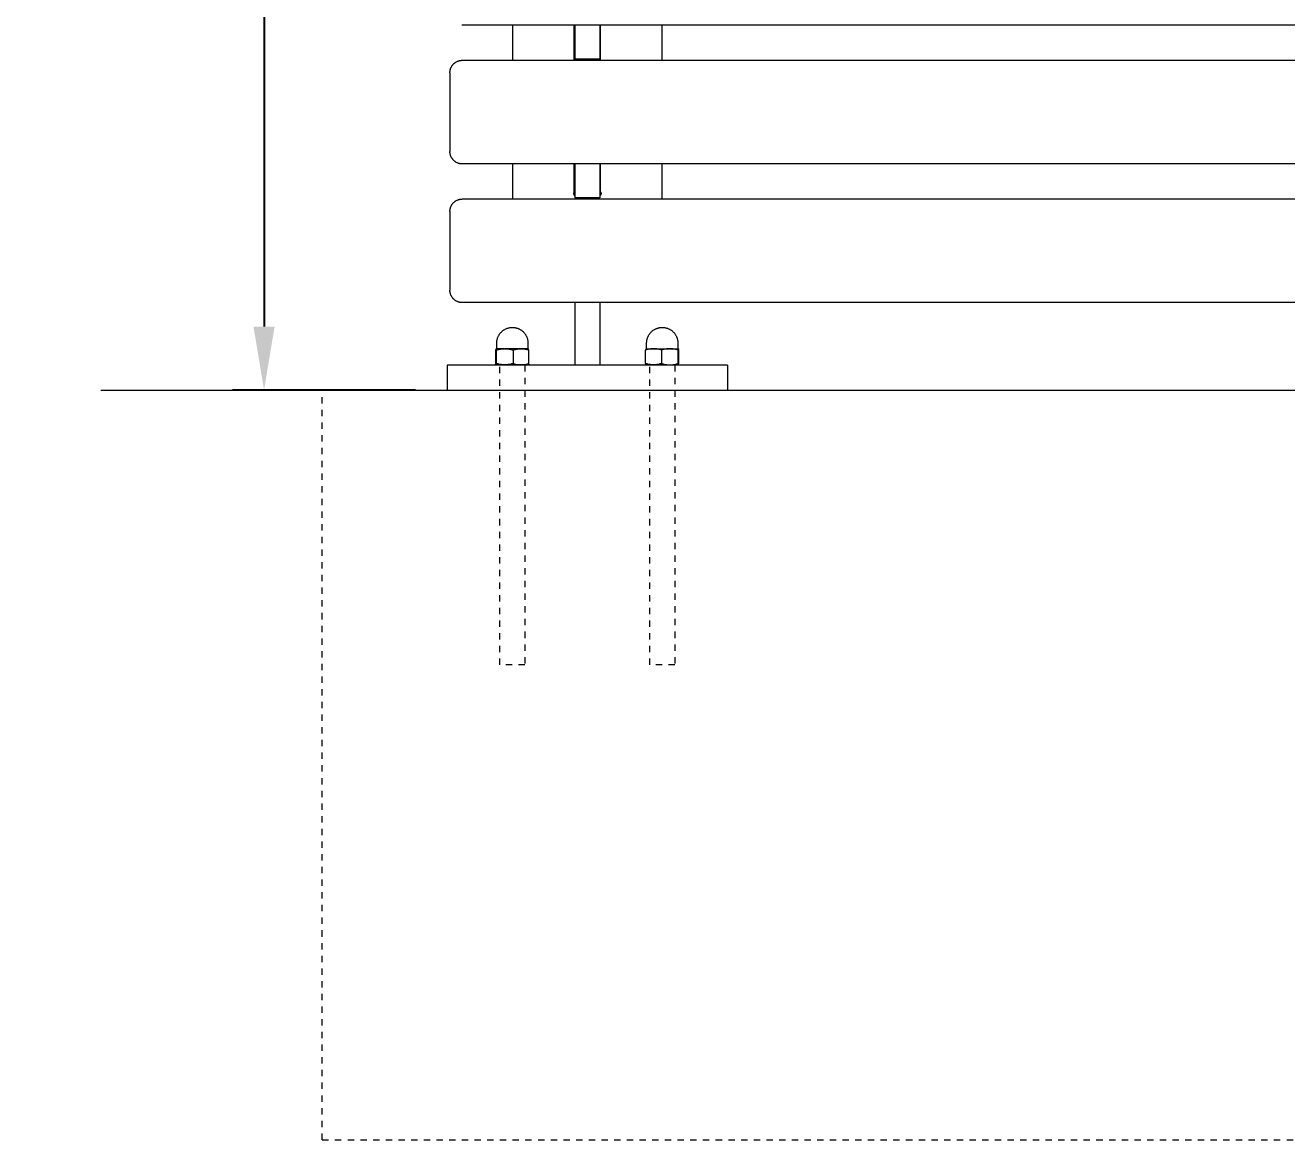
# Model space of a CAD drawing. Header units: inches. Extents: x -6 to 177, y -6 to 113.
# Drawn here: x -5.38 to 14.51, y 55.73 to 73.29 of the extents above; entities that cross this region are included whole.
import ezdxf

# ---------------------------------------------------------------- set-up
doc = ezdxf.new("R2010")
doc.units = ezdxf.units.IN
doc.linetypes.add('HIDDEN', pattern=[1.905, 1.27, -0.635])
for name, color, linetype, lineweight in [('ZANO_R', 7, 'Continuous', 0), ('ZANO_R_przerywana', 250, 'HIDDEN', 0), ('ZANO_W', 1, 'Continuous', 0)]:
    doc.layers.add(name, color=color, linetype=linetype, lineweight=lineweight)
doc.styles.get("Standard").update_dxf_attribs({"font": 'arial.ttf'})
doc.dimstyles.new('amerykanie', dxfattribs={"dimtxt": 50, "dimasz": 50, "dimexe": 0.5, "dimexo": 0.5, "dimgap": 1, "dimtad": 1, "dimdec": 0, "dimzin": 0, "dimlunit": 5, "dimtxsty": 'Standard', "dimcen": 0.09, "dimclrd": 1, "dimclre": 1, "dimclrt": 1, "dimazin": 0, "dimtfac": 1, "dimtdec": 0, "dimtmove": 0, "dimatfit": 3, "dimfxl": 1, "dimtzin": 0, "dimarcsym": 1})

# ---------------------------------------------------------------- blocks, each defined once
blk = doc.blocks.new('*D358')
at = {"layer": 'ZANO_W', "color": 1, "lineweight": -2}
for p, q in [((1.013, 111.011), (-2.113, 111.011)), ((-1.613, 110.011), (-1.613, 68.546)), ((0.774, 67.546), (-2.113, 67.546))]:
    blk.add_line(p, q, dxfattribs=at)
at = {"layer": 'ZANO_W', "color": 1}
for points in [[(-1.447, 110.011), (-1.78, 110.011), (-1.613, 111.011)], [(-1.78, 68.546), (-1.447, 68.546), (-1.613, 67.546)]]:
    blk.add_solid(points, dxfattribs=at)
at = {"layer": 'ZANO_W', "color": 1, "insert": (-2.954, 89.278), "char_height": 1.625, "attachment_point": 5, "rotation": 90}
blk.add_mtext('43 7/16', dxfattribs=at)
blk = doc.blocks.new('*D360')
at = {"layer": 'ZANO_W', "color": 1, "lineweight": -2}
blk.add_line((85.094, 70.683), (84.913, 72.026), dxfattribs=at)
blk.add_arc((85.514, 67.546), 4.02, 111.9318, 165.7101, dxfattribs=at)
at = {"layer": 'ZANO_W', "color": 1}
for points in [[(84.055, 71.114), (83.97, 71.436), (84.98, 71.53)], [(81.453, 68.559), (81.784, 68.518), (81.494, 67.546)]]:
    blk.add_solid(points, dxfattribs=at)
at = {"layer": 'ZANO_W', "color": 1, "insert": (81.372, 72.037), "char_height": 1.625, "attachment_point": 5}
blk.add_mtext("82%%d21'", dxfattribs=at)

msp = doc.modelspace()

# ---------------------------------------------------------------- linework, layer by layer
at = {"layer": 'ZANO_R'}
for p, q in [((1.51334, 73.29471), (1.50662, 73.29483)), ((13.08566, 73.29471), (1.51334, 73.29471)), ((2.30082, 73.29471), (2.30082, 72.74238)), ((3.27729, 72.74238), (3.27729, 73.29471)), ((3.28517, 73.29471), (3.28517, 73.25221)), ((3.28517, 73.25221), (3.28517, 72.86197)), ((3.67891, 73.29471), (3.67891, 73.25221)), ((3.67891, 73.25221), (3.67891, 72.86197)), ((3.68678, 73.29471), (3.68678, 72.74238)), ((4.66325, 72.74238), (4.66325, 73.29471)), ((24.65798, 73.29471), (13.08566, 73.29471)), ((3.28517, 72.86197), (3.28517, 72.7596)), ((3.67891, 72.86197), (3.67891, 72.7596)), ((1.31831, 72.57232), (1.31934, 72.57896)), ((1.31934, 72.57896), (1.32059, 72.58557)), ((1.32059, 72.58557), (1.32207, 72.59212)), ((1.32207, 72.59212), (1.32378, 72.59863)), ((1.32378, 72.59863), (1.3257, 72.60507)), ((1.3257, 72.60507), (1.32784, 72.61144)), ((1.32784, 72.61144), (1.3302, 72.61774)), ((1.3302, 72.61774), (1.33277, 72.62395)), ((1.33277, 72.62395), (1.33556, 72.63007)), ((1.33556, 72.63007), (1.33855, 72.63609)), ((1.33855, 72.63609), (1.34174, 72.642)), ((1.34174, 72.642), (1.34514, 72.6478)), ((1.34514, 72.6478), (1.34873, 72.65349)), ((1.34873, 72.65349), (1.35251, 72.65904)), ((1.35251, 72.65904), (1.35648, 72.66447)), ((1.35648, 72.66447), (1.36063, 72.66975)), ((1.36063, 72.66975), (1.36496, 72.6749)), ((1.36496, 72.6749), (1.36947, 72.67989)), ((1.36947, 72.67989), (1.37414, 72.68472)), ((1.37414, 72.68472), (1.37897, 72.68939)), ((1.37897, 72.68939), (1.38396, 72.6939)), ((1.38396, 72.6939), (1.3891, 72.69823)), ((1.3891, 72.69823), (1.39439, 72.70238)), ((1.39439, 72.70238), (1.39981, 72.70635)), ((1.39981, 72.70635), (1.40537, 72.71013)), ((1.40537, 72.71013), (1.41105, 72.71372)), ((1.41105, 72.71372), (1.41686, 72.71712)), ((1.41686, 72.71712), (1.42277, 72.72031)), ((1.42277, 72.72031), (1.42879, 72.7233)), ((1.42879, 72.7233), (1.43491, 72.72608)), ((1.43491, 72.72608), (1.44112, 72.72866)), ((1.44112, 72.72866), (1.44742, 72.73102)), ((1.44742, 72.73102), (1.45379, 72.73316)), ((1.45379, 72.73316), (1.46023, 72.73508)), ((1.46023, 72.73508), (1.46673, 72.73678)), ((1.46673, 72.73678), (1.47329, 72.73826)), ((1.47329, 72.73826), (1.47989, 72.73952)), ((1.47989, 72.73952), (1.48654, 72.74055)), ((1.48654, 72.74055), (1.49321, 72.74135)), ((1.49321, 72.74135), (1.49991, 72.74192)), ((1.49991, 72.74192), (1.50662, 72.74227)), ((1.50662, 72.74227), (1.51334, 72.74238)), ((1.51334, 72.74238), (13.08566, 72.74238)), ((3.28517, 72.7596), (3.28517, 72.74238)), ((3.67891, 72.75956), (3.28517, 72.75956)), ((3.67891, 72.7596), (3.67891, 72.74238)), ((13.08566, 72.74238), (24.65798, 72.74238)), ((1.31648, 72.54551), (1.31659, 72.55223)), ((1.31648, 72.54551), (1.31648, 72.39891)), ((1.31648, 72.39891), (1.31648, 71.30623)), ((1.31659, 72.55223), (1.31693, 72.55895)), ((1.31693, 72.55895), (1.31751, 72.56565)), ((1.31751, 72.56565), (1.31831, 72.57232)), ((1.31659, 71.29951), (1.31648, 71.30623)), ((1.31693, 71.29279), (1.31659, 71.29951)), ((1.31751, 71.2861), (1.31693, 71.29279)), ((1.31831, 71.27942), (1.31751, 71.2861)), ((1.31934, 71.27278), (1.31831, 71.27942)), ((1.32059, 71.26618), (1.31934, 71.27278)), ((1.32207, 71.25962), (1.32059, 71.26618)), ((1.32378, 71.25312), (1.32207, 71.25962)), ((1.3257, 71.24667), (1.32378, 71.25312)), ((1.32784, 71.2403), (1.3257, 71.24667)), ((1.3302, 71.23401), (1.32784, 71.2403)), ((1.33277, 71.2278), (1.3302, 71.23401)), ((1.33556, 71.22168), (1.33277, 71.2278)), ((1.33855, 71.21566), (1.33556, 71.22168)), ((1.34174, 71.20974), (1.33855, 71.21566)), ((1.34514, 71.20394), (1.34174, 71.20974)), ((1.34873, 71.19826), (1.34514, 71.20394)), ((1.35251, 71.1927), (1.34873, 71.19826)), ((1.35648, 71.18727), (1.35251, 71.1927)), ((1.36063, 71.18199), (1.35648, 71.18727)), ((1.36496, 71.17685), (1.36063, 71.18199)), ((1.36947, 71.17186), (1.36496, 71.17685)), ((1.37414, 71.16702), (1.36947, 71.17186)), ((1.37897, 71.16235), (1.37414, 71.16702)), ((1.38396, 71.15785), (1.37897, 71.16235)), ((1.3891, 71.15352), (1.38396, 71.15785)), ((1.39439, 71.14936), (1.3891, 71.15352)), ((1.39981, 71.14539), (1.39439, 71.14936)), ((1.40537, 71.14161), (1.39981, 71.14539)), ((1.41105, 71.13802), (1.40537, 71.14161)), ((1.41686, 71.13463), (1.41105, 71.13802)), ((1.42277, 71.13143), (1.41686, 71.13463)), ((1.42879, 71.12844), (1.42277, 71.13143)), ((1.43491, 71.12566), (1.42879, 71.12844)), ((1.44112, 71.12309), (1.43491, 71.12566)), ((1.44742, 71.12073), (1.44112, 71.12309)), ((1.45379, 71.11858), (1.44742, 71.12073)), ((1.46023, 71.11666), (1.45379, 71.11858)), ((1.46673, 71.11496), (1.46023, 71.11666)), ((1.47329, 71.11348), (1.46673, 71.11496)), ((1.47989, 71.11222), (1.47329, 71.11348)), ((1.48654, 71.11119), (1.47989, 71.11222)), ((1.49321, 71.11039), (1.48654, 71.11119)), ((1.49991, 71.10982), (1.49321, 71.11039)), ((1.50662, 71.10948), (1.49991, 71.10982)), ((1.51334, 71.10936), (1.50662, 71.10948)), ((13.08566, 71.10936), (1.51334, 71.10936)), ((2.30082, 71.10936), (2.30082, 70.55703)), ((3.27729, 70.67177), (3.27729, 71.10936)), ((3.28517, 71.10936), (3.28517, 71.06686)), ((3.28517, 71.06686), (3.28517, 70.67662)), ((3.67891, 71.10936), (3.67891, 71.06686)), ((3.67891, 71.06686), (3.67891, 70.67662)), ((3.68678, 71.10936), (3.68678, 70.67177)), ((4.66325, 70.55703), (4.66325, 71.10936)), ((24.65798, 71.10936), (13.08566, 71.10936)), ((3.26578, 70.64526), (3.26577, 70.64391)), ((3.26577, 70.64391), (3.2658, 70.64256)), ((3.26584, 70.6466), (3.26578, 70.64526)), ((3.2658, 70.64256), (3.26588, 70.64122)), ((3.26595, 70.64794), (3.26584, 70.6466)), ((3.26588, 70.64122), (3.266, 70.63988)), ((3.2661, 70.64928), (3.26595, 70.64794)), ((3.266, 70.63988), (3.26618, 70.63854)), ((3.26631, 70.65061), (3.2661, 70.64928)), ((3.26618, 70.63854), (3.26639, 70.63722)), ((3.26655, 70.65194), (3.26631, 70.65061)), ((3.26639, 70.63722), (3.26666, 70.6359)), ((3.26684, 70.65325), (3.26655, 70.65194)), ((3.26666, 70.6359), (3.26697, 70.63458)), ((3.26718, 70.65455), (3.26684, 70.65325)), ((3.26697, 70.63458), (3.26732, 70.63329)), ((3.26756, 70.65584), (3.26718, 70.65455)), ((3.26758, 70.6534), (3.2672, 70.65465)), ((3.26732, 70.63329), (3.26772, 70.632)), ((3.26799, 70.65712), (3.26756, 70.65584)), ((3.268, 70.65216), (3.26758, 70.6534)), ((3.26772, 70.632), (3.26816, 70.63073)), ((3.26846, 70.65838), (3.26799, 70.65712)), ((3.26846, 70.65094), (3.268, 70.65216)), ((3.26816, 70.63073), (3.26865, 70.62947)), ((3.26898, 70.65963), (3.26846, 70.65838)), ((3.26896, 70.64973), (3.26846, 70.65094)), ((3.26865, 70.62947), (3.26918, 70.62824)), ((3.2695, 70.64854), (3.26896, 70.64973)), ((3.26953, 70.66085), (3.26898, 70.65963)), ((3.26918, 70.62824), (3.26976, 70.62702)), ((3.27007, 70.64737), (3.2695, 70.64854)), ((3.27013, 70.66206), (3.26953, 70.66085)), ((3.26976, 70.62702), (3.27037, 70.62582)), ((3.27069, 70.64622), (3.27007, 70.64737)), ((3.27078, 70.66324), (3.27013, 70.66206)), ((3.27037, 70.62582), (3.27103, 70.62465)), ((3.27135, 70.64509), (3.27069, 70.64622)), ((3.27146, 70.6644), (3.27078, 70.66324)), ((3.27103, 70.62465), (3.27172, 70.62349)), ((3.27204, 70.64398), (3.27135, 70.64509)), ((3.27218, 70.66554), (3.27146, 70.6644)), ((3.27172, 70.62349), (3.27246, 70.62237)), ((3.27277, 70.6429), (3.27204, 70.64398)), ((3.27294, 70.66665), (3.27218, 70.66554)), ((3.27246, 70.62237), (3.27324, 70.62127)), ((3.27354, 70.64184), (3.27277, 70.6429)), ((3.27374, 70.66773), (3.27294, 70.66665)), ((3.27324, 70.62127), (3.27405, 70.62019)), ((3.27434, 70.64081), (3.27354, 70.64184)), ((3.27457, 70.66879), (3.27374, 70.66773)), ((3.27405, 70.62019), (3.2749, 70.61915)), ((3.27517, 70.6398), (3.27434, 70.64081)), ((3.27544, 70.66981), (3.27457, 70.66879)), ((3.2749, 70.61915), (3.27578, 70.61813)), ((3.27604, 70.63883), (3.27517, 70.6398)), ((3.27635, 70.67081), (3.27544, 70.66981)), ((3.27578, 70.61813), (3.2767, 70.61715)), ((3.27694, 70.63788), (3.27604, 70.63883)), ((3.27729, 70.67177), (3.27635, 70.67081)), ((3.2767, 70.61715), (3.27766, 70.6162)), ((3.27787, 70.63696), (3.27694, 70.63788)), ((3.27766, 70.6162), (3.27864, 70.61528)), ((3.27883, 70.63608), (3.27787, 70.63696)), ((3.27864, 70.61528), (3.27966, 70.6144)), ((3.27982, 70.63523), (3.27883, 70.63608)), ((3.27966, 70.6144), (3.28071, 70.61355)), ((3.28084, 70.63441), (3.27982, 70.63523)), ((3.28071, 70.61355), (3.28178, 70.61274)), ((3.28188, 70.63363), (3.28084, 70.63441)), ((3.28178, 70.61274), (3.28288, 70.61197)), ((3.28295, 70.63288), (3.28188, 70.63363)), ((3.28288, 70.61197), (3.28401, 70.61124)), ((3.28405, 70.63216), (3.28295, 70.63288)), ((3.28401, 70.61124), (3.28517, 70.61054)), ((3.28517, 70.63149), (3.28405, 70.63216)), ((3.28517, 70.67662), (3.28517, 70.57425)), ((3.67891, 70.67662), (3.67891, 70.57425)), ((3.68002, 70.63216), (3.67891, 70.63149)), ((3.68006, 70.61124), (3.67891, 70.61054)), ((3.68112, 70.63288), (3.68002, 70.63216)), ((3.68119, 70.61197), (3.68006, 70.61124)), ((3.68219, 70.63363), (3.68112, 70.63288)), ((3.68229, 70.61274), (3.68119, 70.61197)), ((3.68323, 70.63441), (3.68219, 70.63363)), ((3.68337, 70.61355), (3.68229, 70.61274)), ((3.68425, 70.63523), (3.68323, 70.63441)), ((3.68441, 70.6144), (3.68337, 70.61355)), ((3.68524, 70.63608), (3.68425, 70.63523)), ((3.68543, 70.61528), (3.68441, 70.6144)), ((3.6862, 70.63696), (3.68524, 70.63608)), ((3.68642, 70.6162), (3.68543, 70.61528)), ((3.68713, 70.63788), (3.6862, 70.63696)), ((3.68737, 70.61715), (3.68642, 70.6162)), ((3.68678, 70.67177), (3.68772, 70.67081)), ((3.68803, 70.63883), (3.68713, 70.63788)), ((3.68829, 70.61813), (3.68737, 70.61715)), ((3.68772, 70.67081), (3.68863, 70.66981)), ((3.6889, 70.6398), (3.68803, 70.63883)), ((3.68917, 70.61915), (3.68829, 70.61813)), ((3.68863, 70.66981), (3.6895, 70.66879)), ((3.68974, 70.64081), (3.6889, 70.6398)), ((3.69002, 70.62019), (3.68917, 70.61915)), ((3.6895, 70.66879), (3.69033, 70.66773)), ((3.69054, 70.64184), (3.68974, 70.64081)), ((3.69084, 70.62127), (3.69002, 70.62019)), ((3.69033, 70.66773), (3.69113, 70.66665)), ((3.6913, 70.6429), (3.69054, 70.64184)), ((3.69161, 70.62237), (3.69084, 70.62127)), ((3.69113, 70.66665), (3.69189, 70.66554)), ((3.69203, 70.64398), (3.6913, 70.6429)), ((3.69235, 70.62349), (3.69161, 70.62237)), ((3.69189, 70.66554), (3.69262, 70.6644)), ((3.69272, 70.64509), (3.69203, 70.64398)), ((3.69304, 70.62465), (3.69235, 70.62349)), ((3.69262, 70.6644), (3.6933, 70.66324)), ((3.69338, 70.64622), (3.69272, 70.64509)), ((3.6937, 70.62582), (3.69304, 70.62465)), ((3.6933, 70.66324), (3.69394, 70.66206)), ((3.694, 70.64737), (3.69338, 70.64622)), ((3.69432, 70.62702), (3.6937, 70.62582)), ((3.69394, 70.66206), (3.69454, 70.66085)), ((3.69458, 70.64854), (3.694, 70.64737)), ((3.69489, 70.62824), (3.69432, 70.62702)), ((3.69454, 70.66085), (3.69509, 70.65963)), ((3.69512, 70.64973), (3.69458, 70.64854)), ((3.69542, 70.62947), (3.69489, 70.62824)), ((3.69509, 70.65963), (3.69561, 70.65838)), ((3.69562, 70.65094), (3.69512, 70.64973)), ((3.69591, 70.63073), (3.69542, 70.62947)), ((3.69561, 70.65838), (3.69608, 70.65712)), ((3.69607, 70.65216), (3.69562, 70.65094)), ((3.69635, 70.632), (3.69591, 70.63073)), ((3.69649, 70.6534), (3.69607, 70.65216)), ((3.69608, 70.65712), (3.69651, 70.65584)), ((3.69675, 70.63329), (3.69635, 70.632)), ((3.69687, 70.65465), (3.69649, 70.6534)), ((3.69651, 70.65584), (3.69689, 70.65455)), ((3.69711, 70.63458), (3.69675, 70.63329)), ((3.69689, 70.65455), (3.69723, 70.65325)), ((3.69742, 70.6359), (3.69711, 70.63458)), ((3.69723, 70.65325), (3.69752, 70.65194)), ((3.69768, 70.63722), (3.69742, 70.6359)), ((3.69752, 70.65194), (3.69777, 70.65061)), ((3.6979, 70.63854), (3.69768, 70.63722)), ((3.69777, 70.65061), (3.69797, 70.64928)), ((3.69807, 70.63988), (3.6979, 70.63854)), ((3.69797, 70.64928), (3.69812, 70.64794)), ((3.69819, 70.64122), (3.69807, 70.63988)), ((3.69812, 70.64794), (3.69823, 70.6466)), ((3.69827, 70.64256), (3.69819, 70.64122)), ((3.69823, 70.6466), (3.69829, 70.64526)), ((3.69831, 70.64391), (3.69827, 70.64256)), ((3.69829, 70.64526), (3.69831, 70.64391)), ((1.31831, 70.38697), (1.31934, 70.39361)), ((1.31934, 70.39361), (1.32059, 70.40022)), ((1.32059, 70.40022), (1.32207, 70.40677)), ((1.32207, 70.40677), (1.32378, 70.41328)), ((1.32378, 70.41328), (1.3257, 70.41972)), ((1.3257, 70.41972), (1.32784, 70.42609)), ((1.32784, 70.42609), (1.3302, 70.43238)), ((1.3302, 70.43238), (1.33277, 70.4386)), ((1.33277, 70.4386), (1.33556, 70.44471)), ((1.33556, 70.44471), (1.33855, 70.45073)), ((1.33855, 70.45073), (1.34174, 70.45665)), ((1.34174, 70.45665), (1.34514, 70.46245)), ((1.34514, 70.46245), (1.34873, 70.46814)), ((1.34873, 70.46814), (1.35251, 70.47369)), ((1.35251, 70.47369), (1.35648, 70.47912)), ((1.35648, 70.47912), (1.36063, 70.4844)), ((1.36063, 70.4844), (1.36496, 70.48955)), ((1.36496, 70.48955), (1.36947, 70.49454)), ((1.36947, 70.49454), (1.37414, 70.49937)), ((1.37414, 70.49937), (1.37897, 70.50404)), ((1.37897, 70.50404), (1.38396, 70.50855)), ((1.38396, 70.50855), (1.3891, 70.51288)), ((1.3891, 70.51288), (1.39439, 70.51703)), ((1.39439, 70.51703), (1.39981, 70.521)), ((1.39981, 70.521), (1.40537, 70.52478)), ((1.40537, 70.52478), (1.41105, 70.52837)), ((1.41105, 70.52837), (1.41686, 70.53177)), ((1.41686, 70.53177), (1.42277, 70.53496)), ((1.42277, 70.53496), (1.42879, 70.53795)), ((1.42879, 70.53795), (1.43491, 70.54073)), ((1.43491, 70.54073), (1.44112, 70.54331)), ((1.44112, 70.54331), (1.44742, 70.54566)), ((1.44742, 70.54566), (1.45379, 70.54781)), ((1.45379, 70.54781), (1.46023, 70.54973)), ((1.46023, 70.54973), (1.46673, 70.55143)), ((1.46673, 70.55143), (1.47329, 70.55291)), ((1.47329, 70.55291), (1.47989, 70.55417)), ((1.47989, 70.55417), (1.48654, 70.5552)), ((1.48654, 70.5552), (1.49321, 70.556)), ((1.49321, 70.556), (1.49991, 70.55657)), ((1.49991, 70.55657), (1.50662, 70.55692)), ((1.50662, 70.55692), (1.51334, 70.55703)), ((1.51334, 70.55703), (13.08566, 70.55703)), ((3.67891, 70.57421), (3.28517, 70.57421)), ((13.08566, 70.55703), (24.65798, 70.55703)), ((1.31648, 70.36016), (1.31659, 70.36688)), ((1.31648, 70.36016), (1.31648, 70.21355)), ((1.31648, 70.21355), (1.31648, 69.12088)), ((1.31659, 70.36688), (1.31693, 70.3736)), ((1.31693, 70.3736), (1.31751, 70.3803)), ((1.31751, 70.3803), (1.31831, 70.38697)), ((1.31659, 69.11416), (1.31648, 69.12088)), ((1.31693, 69.10744), (1.31659, 69.11416)), ((1.31751, 69.10075), (1.31693, 69.10744)), ((1.31831, 69.09407), (1.31751, 69.10075)), ((1.31934, 69.08743), (1.31831, 69.09407)), ((1.32059, 69.08082), (1.31934, 69.08743)), ((1.32207, 69.07427), (1.32059, 69.08082)), ((1.32378, 69.06776), (1.32207, 69.07427)), ((1.3257, 69.06132), (1.32378, 69.06776)), ((1.32784, 69.05495), (1.3257, 69.06132)), ((1.3302, 69.04866), (1.32784, 69.05495)), ((1.33277, 69.04245), (1.3302, 69.04866)), ((1.33556, 69.03633), (1.33277, 69.04245)), ((1.33855, 69.03031), (1.33556, 69.03633)), ((1.34174, 69.02439), (1.33855, 69.03031)), ((1.34514, 69.01859), (1.34174, 69.02439)), ((1.34873, 69.01291), (1.34514, 69.01859)), ((1.35251, 69.00735), (1.34873, 69.01291)), ((1.35648, 69.00192), (1.35251, 69.00735)), ((1.36063, 68.99664), (1.35648, 69.00192)), ((1.36496, 68.9915), (1.36063, 68.99664)), ((1.36947, 68.98651), (1.36496, 68.9915)), ((1.37414, 68.98167), (1.36947, 68.98651)), ((1.37897, 68.977), (1.37414, 68.98167)), ((1.38396, 68.9725), (1.37897, 68.977)), ((1.3891, 68.96817), (1.38396, 68.9725)), ((1.39439, 68.96401), (1.3891, 68.96817)), ((1.39981, 68.96004), (1.39439, 68.96401)), ((1.40537, 68.95626), (1.39981, 68.96004)), ((1.41105, 68.95267), (1.40537, 68.95626)), ((1.41686, 68.94928), (1.41105, 68.95267)), ((1.42277, 68.94608), (1.41686, 68.94928)), ((1.42879, 68.94309), (1.42277, 68.94608)), ((1.43491, 68.94031), (1.42879, 68.94309)), ((1.44112, 68.93774), (1.43491, 68.94031)), ((1.44742, 68.93538), (1.44112, 68.93774)), ((1.45379, 68.93323), (1.44742, 68.93538)), ((1.46023, 68.93131), (1.45379, 68.93323)), ((1.46673, 68.92961), (1.46023, 68.93131)), ((1.47329, 68.92813), (1.46673, 68.92961)), ((1.47989, 68.92687), (1.47329, 68.92813)), ((1.48654, 68.92584), (1.47989, 68.92687)), ((1.49321, 68.92504), (1.48654, 68.92584)), ((1.49991, 68.92447), (1.49321, 68.92504)), ((1.50662, 68.92412), (1.49991, 68.92447)), ((1.51334, 68.92401), (1.50662, 68.92412)), ((13.08566, 68.92401), (1.51334, 68.92401)), ((3.28517, 68.92401), (3.28517, 67.93992)), ((3.67891, 68.92401), (3.67891, 67.93992)), ((24.65798, 68.92401), (13.08566, 68.92401)), ((2.07859, 68.39296), (2.08232, 68.40049)), ((2.08232, 68.40049), (2.08632, 68.40788)), ((2.08632, 68.40788), (2.09056, 68.41514)), ((2.09056, 68.41514), (2.09505, 68.42224)), ((2.09505, 68.42224), (2.09978, 68.42919)), ((2.09978, 68.42919), (2.10474, 68.43597)), ((2.10474, 68.43597), (2.10993, 68.44258)), ((2.10993, 68.44258), (2.11534, 68.449)), ((2.11534, 68.449), (2.12097, 68.45524)), ((2.12097, 68.45524), (2.12681, 68.46128)), ((2.12681, 68.46128), (2.13285, 68.46712)), ((2.13285, 68.46712), (2.13909, 68.47275)), ((2.13909, 68.47275), (2.14552, 68.47816)), ((2.14552, 68.47816), (2.15213, 68.48336)), ((2.15213, 68.48336), (2.15891, 68.48832)), ((2.15891, 68.48832), (2.16585, 68.49305)), ((2.16585, 68.49305), (2.17296, 68.49753)), ((2.17296, 68.49753), (2.18021, 68.50178)), ((2.18021, 68.50178), (2.18761, 68.50577)), ((2.18761, 68.50577), (2.19513, 68.50951)), ((2.19513, 68.50951), (2.20278, 68.51299)), ((2.20278, 68.51299), (2.21054, 68.5162)), ((2.21054, 68.5162), (2.21841, 68.51915)), ((2.21841, 68.51915), (2.22638, 68.52183)), ((2.22638, 68.52183), (2.23443, 68.52423)), ((2.23443, 68.52423), (2.24256, 68.52636)), ((2.24256, 68.52636), (2.25075, 68.52821)), ((2.25075, 68.52821), (2.25901, 68.52978)), ((2.25901, 68.52978), (2.26731, 68.53107)), ((2.26731, 68.53107), (2.27566, 68.53207)), ((2.27566, 68.53207), (2.28403, 68.53279)), ((2.28403, 68.53279), (2.29242, 68.53322)), ((2.29242, 68.53322), (2.30082, 68.53336)), ((2.30082, 68.53336), (2.30922, 68.53322)), ((2.30922, 68.53322), (2.31761, 68.53279)), ((2.31761, 68.53279), (2.32599, 68.53207)), ((2.32599, 68.53207), (2.33433, 68.53107)), ((2.33433, 68.53107), (2.34263, 68.52978)), ((2.34263, 68.52978), (2.35089, 68.52821)), ((2.35089, 68.52821), (2.35909, 68.52636)), ((2.35909, 68.52636), (2.36721, 68.52423)), ((2.36721, 68.52423), (2.37527, 68.52183)), ((2.37527, 68.52183), (2.38323, 68.51915)), ((2.38323, 68.51915), (2.3911, 68.5162)), ((2.3911, 68.5162), (2.39886, 68.51299)), ((2.39886, 68.51299), (2.40651, 68.50951)), ((2.40651, 68.50951), (2.41404, 68.50577)), ((2.41404, 68.50577), (2.42143, 68.50178)), ((2.42143, 68.50178), (2.42868, 68.49753)), ((2.42868, 68.49753), (2.43579, 68.49305)), ((2.43579, 68.49305), (2.44273, 68.48832)), ((2.44273, 68.48832), (2.44952, 68.48336)), ((2.44952, 68.48336), (2.45612, 68.47816)), ((2.45612, 68.47816), (2.46255, 68.47275)), ((2.46255, 68.47275), (2.46879, 68.46712)), ((2.46879, 68.46712), (2.47483, 68.46128)), ((2.47483, 68.46128), (2.48067, 68.45524)), ((2.48067, 68.45524), (2.4863, 68.449)), ((2.4863, 68.449), (2.49171, 68.44258)), ((2.49171, 68.44258), (2.4969, 68.43597)), ((2.4969, 68.43597), (2.50187, 68.42919)), ((2.50187, 68.42919), (2.50659, 68.42224)), ((2.50659, 68.42224), (2.51108, 68.41514)), ((2.51108, 68.41514), (2.51533, 68.40788)), ((2.51533, 68.40788), (2.51932, 68.40049)), ((2.51932, 68.40049), (2.52306, 68.39296)), ((4.44102, 68.39296), (4.44475, 68.40049)), ((4.44475, 68.40049), (4.44875, 68.40788)), ((4.44875, 68.40788), (4.45299, 68.41514)), ((4.45299, 68.41514), (4.45748, 68.42224)), ((4.45748, 68.42224), (4.46221, 68.42919)), ((4.46221, 68.42919), (4.46717, 68.43597)), ((4.46717, 68.43597), (4.47236, 68.44258)), ((4.47236, 68.44258), (4.47777, 68.449)), ((4.47777, 68.449), (4.4834, 68.45524)), ((4.4834, 68.45524), (4.48924, 68.46128)), ((4.48924, 68.46128), (4.49528, 68.46712)), ((4.49528, 68.46712), (4.50152, 68.47275)), ((4.50152, 68.47275), (4.50795, 68.47816)), ((4.50795, 68.47816), (4.51456, 68.48336)), ((4.51456, 68.48336), (4.52134, 68.48832)), ((4.52134, 68.48832), (4.52828, 68.49305)), ((4.52828, 68.49305), (4.53539, 68.49753)), ((4.53539, 68.49753), (4.54264, 68.50178)), ((4.54264, 68.50178), (4.55003, 68.50577)), ((4.55003, 68.50577), (4.55756, 68.50951)), ((4.55756, 68.50951), (4.56521, 68.51299)), ((4.56521, 68.51299), (4.57297, 68.5162)), ((4.57297, 68.5162), (4.58084, 68.51915)), ((4.58084, 68.51915), (4.58881, 68.52183)), ((4.58881, 68.52183), (4.59686, 68.52423)), ((4.59686, 68.52423), (4.60499, 68.52636)), ((4.60499, 68.52636), (4.61318, 68.52821)), ((4.61318, 68.52821), (4.62144, 68.52978)), ((4.62144, 68.52978), (4.62974, 68.53107)), ((4.62974, 68.53107), (4.63808, 68.53207)), ((4.63808, 68.53207), (4.64646, 68.53279)), ((4.64646, 68.53279), (4.65485, 68.53322)), ((4.65485, 68.53322), (4.66325, 68.53336)), ((4.66325, 68.53336), (4.67165, 68.53322)), ((4.67165, 68.53322), (4.68004, 68.53279)), ((4.68004, 68.53279), (4.68842, 68.53207)), ((4.68842, 68.53207), (4.69676, 68.53107)), ((4.69676, 68.53107), (4.70506, 68.52978)), ((4.70506, 68.52978), (4.71332, 68.52821)), ((4.71332, 68.52821), (4.72152, 68.52636)), ((4.72152, 68.52636), (4.72964, 68.52423)), ((4.72964, 68.52423), (4.7377, 68.52183)), ((4.7377, 68.52183), (4.74566, 68.51915)), ((4.74566, 68.51915), (4.75353, 68.5162)), ((4.75353, 68.5162), (4.76129, 68.51299)), ((4.76129, 68.51299), (4.76894, 68.50951)), ((4.76894, 68.50951), (4.77647, 68.50577)), ((4.77647, 68.50577), (4.78386, 68.50178)), ((4.78386, 68.50178), (4.79111, 68.49753)), ((4.79111, 68.49753), (4.79822, 68.49305)), ((4.79822, 68.49305), (4.80516, 68.48832)), ((4.80516, 68.48832), (4.81195, 68.48336)), ((4.81195, 68.48336), (4.81855, 68.47816)), ((4.81855, 68.47816), (4.82498, 68.47275)), ((4.82498, 68.47275), (4.83122, 68.46712)), ((4.83122, 68.46712), (4.83726, 68.46128)), ((4.83726, 68.46128), (4.8431, 68.45524)), ((4.8431, 68.45524), (4.84873, 68.449)), ((4.84873, 68.449), (4.85414, 68.44258)), ((4.85414, 68.44258), (4.85933, 68.43597)), ((4.85933, 68.43597), (4.8643, 68.42919)), ((4.8643, 68.42919), (4.86902, 68.42224)), ((4.86902, 68.42224), (4.87351, 68.41514)), ((4.87351, 68.41514), (4.87775, 68.40788)), ((4.87775, 68.40788), (4.88175, 68.40049)), ((4.88175, 68.40049), (4.88549, 68.39296)), ((2.05406, 68.20097), (2.05414, 68.20111)), ((2.05414, 68.20111), (2.05422, 68.20125)), ((2.05422, 68.20125), (2.05429, 68.2014)), ((2.05429, 68.2014), (2.05436, 68.20154)), ((2.05436, 68.20154), (2.05442, 68.20169)), ((2.05442, 68.20169), (2.05447, 68.20184)), ((2.05447, 68.20184), (2.05452, 68.20199)), ((2.05452, 68.20199), (2.05457, 68.20214)), ((2.05457, 68.20214), (2.05461, 68.2023)), ((2.05461, 68.2023), (2.05464, 68.20246)), ((2.05464, 68.20246), (2.05467, 68.20261)), ((2.05467, 68.20261), (2.05469, 68.20277)), ((2.05469, 68.20277), (2.05471, 68.20293)), ((2.05471, 68.20293), (2.05473, 68.20309)), ((2.05473, 68.20325), (2.05474, 68.20341)), ((2.05473, 68.20309), (2.05473, 68.20325)), ((2.05474, 68.28727), (2.05488, 68.29567)), ((2.05474, 68.20341), (2.05474, 68.28727)), ((2.05488, 68.29567), (2.05531, 68.30407)), ((2.05531, 68.30407), (2.05603, 68.31244)), ((2.05603, 68.31244), (2.05703, 68.32078)), ((2.05703, 68.32078), (2.05831, 68.32909)), ((2.05831, 68.32909), (2.05988, 68.33734)), ((2.05988, 68.33734), (2.06173, 68.34554)), ((2.06173, 68.34554), (2.06386, 68.35367)), ((2.06386, 68.35367), (2.06627, 68.36172)), ((2.06627, 68.36172), (2.06894, 68.36968)), ((2.06894, 68.36968), (2.07189, 68.37755)), ((2.07189, 68.37755), (2.07511, 68.38531)), ((2.07511, 68.38531), (2.07859, 68.39296)), ((2.52306, 68.39296), (2.52653, 68.38531)), ((2.52653, 68.38531), (2.52975, 68.37755)), ((2.52975, 68.37755), (2.5327, 68.36968)), ((2.5327, 68.36968), (2.53538, 68.36172)), ((2.53538, 68.36172), (2.53778, 68.35367)), ((2.53778, 68.35367), (2.53991, 68.34554)), ((2.53991, 68.34554), (2.54176, 68.33734)), ((2.54176, 68.33734), (2.54333, 68.32909)), ((2.54333, 68.32909), (2.54462, 68.32078)), ((2.54462, 68.32078), (2.54562, 68.31244)), ((2.54562, 68.31244), (2.54633, 68.30407)), ((2.54633, 68.30407), (2.54676, 68.29567)), ((2.54676, 68.29567), (2.54691, 68.28727)), ((2.54691, 68.28727), (2.54691, 68.20341)), ((2.54691, 68.20341), (2.55148, 68.19871)), ((4.41259, 68.1987), (4.41716, 68.20341)), ((4.41716, 68.28727), (4.41731, 68.29567)), ((4.41716, 68.20341), (4.41716, 68.28727)), ((4.41731, 68.29567), (4.41774, 68.30407)), ((4.41774, 68.30407), (4.41845, 68.31244)), ((4.41845, 68.31244), (4.41946, 68.32078)), ((4.41946, 68.32078), (4.42074, 68.32909)), ((4.42074, 68.32909), (4.42231, 68.33734)), ((4.42231, 68.33734), (4.42416, 68.34554)), ((4.42416, 68.34554), (4.42629, 68.35367)), ((4.42629, 68.35367), (4.42869, 68.36172)), ((4.42869, 68.36172), (4.43137, 68.36968)), ((4.43137, 68.36968), (4.43432, 68.37755)), ((4.43432, 68.37755), (4.43754, 68.38531)), ((4.43754, 68.38531), (4.44102, 68.39296)), ((4.88549, 68.39296), (4.88896, 68.38531)), ((4.88896, 68.38531), (4.89218, 68.37755)), ((4.89218, 68.37755), (4.89513, 68.36968)), ((4.89513, 68.36968), (4.89781, 68.36172)), ((4.89781, 68.36172), (4.90021, 68.35367)), ((4.90021, 68.35367), (4.90234, 68.34554)), ((4.90234, 68.34554), (4.90419, 68.33734)), ((4.90419, 68.33734), (4.90576, 68.32909)), ((4.90576, 68.32909), (4.90705, 68.32078)), ((4.90705, 68.32078), (4.90805, 68.31244)), ((4.90805, 68.31244), (4.90876, 68.30407)), ((4.90876, 68.30407), (4.90919, 68.29567)), ((4.90919, 68.29567), (4.90934, 68.28727)), ((4.90934, 68.28727), (4.90934, 68.20341)), ((4.90934, 68.20341), (4.90934, 68.20325)), ((4.90934, 68.20325), (4.90935, 68.20309)), ((4.90935, 68.20309), (4.90936, 68.20293)), ((4.90936, 68.20293), (4.90938, 68.20277)), ((4.90938, 68.20277), (4.9094, 68.20261)), ((4.9094, 68.20261), (4.90943, 68.20246)), ((4.90943, 68.20246), (4.90947, 68.2023)), ((4.90947, 68.2023), (4.9095, 68.20214)), ((4.9095, 68.20214), (4.90955, 68.20199)), ((4.90955, 68.20199), (4.9096, 68.20184)), ((4.9096, 68.20184), (4.90966, 68.20169)), ((4.90966, 68.20169), (4.90972, 68.20154)), ((4.90972, 68.20154), (4.90978, 68.2014)), ((4.90978, 68.2014), (4.90985, 68.20125)), ((4.90985, 68.20125), (4.90993, 68.20111)), ((4.90993, 68.20111), (4.91001, 68.20097)), ((2.0392, 68.17582), (2.0451, 68.19868)), ((2.0392, 67.96561), (2.0392, 68.17582)), ((2.0451, 68.19868), (2.05099, 68.17582)), ((2.178, 68.19868), (2.04528, 68.19868)), ((2.0504, 68.19873), (2.05055, 68.19874)), ((2.05055, 68.19874), (2.05071, 68.19876)), ((2.05071, 68.19876), (2.05087, 68.19879)), ((2.05087, 68.19879), (2.05103, 68.19882)), ((2.05099, 68.17582), (2.06367, 68.17998)), ((2.05099, 67.96561), (2.05099, 68.17582)), ((2.05103, 68.19882), (2.05118, 68.19885)), ((2.05118, 68.19885), (2.05134, 68.19889)), ((2.05134, 68.19889), (2.05149, 68.19894)), ((2.05149, 68.19894), (2.05164, 68.19899)), ((2.05164, 68.19899), (2.05179, 68.19905)), ((2.05179, 68.19905), (2.05194, 68.19911)), ((2.05194, 68.19911), (2.05208, 68.19918)), ((2.05208, 68.19918), (2.05223, 68.19925)), ((2.05223, 68.19925), (2.05237, 68.19932)), ((2.05237, 68.19932), (2.0525, 68.1994)), ((2.0525, 68.1994), (2.05264, 68.19949)), ((2.05264, 68.19949), (2.05277, 68.19958)), ((2.05277, 68.19958), (2.0529, 68.19968)), ((2.0529, 68.19968), (2.05302, 68.19977)), ((2.05302, 68.19977), (2.05315, 68.19988)), ((2.05315, 68.19988), (2.05326, 68.19998)), ((2.05326, 68.19998), (2.05338, 68.2001)), ((2.05338, 68.2001), (2.05349, 68.20021)), ((2.05349, 68.20021), (2.0536, 68.20033)), ((2.0536, 68.20033), (2.0537, 68.20045)), ((2.0537, 68.20045), (2.0538, 68.20058)), ((2.0538, 68.20058), (2.05389, 68.20071)), ((2.05389, 68.20071), (2.05398, 68.20084)), ((2.05398, 68.20084), (2.05406, 68.20097)), ((2.06367, 68.17998), (2.07647, 68.18372)), ((2.07647, 68.18372), (2.08938, 68.18706)), ((2.08938, 68.18706), (2.10239, 68.18998)), ((2.10239, 68.18998), (2.11549, 68.19248)), ((2.11549, 68.19248), (2.12866, 68.19457)), ((2.12866, 68.19457), (2.14189, 68.19623)), ((2.14189, 68.19623), (2.15517, 68.19747)), ((2.15517, 68.19747), (2.16848, 68.19829)), ((2.16848, 68.19829), (2.18181, 68.19868)), ((2.18181, 68.19868), (2.19514, 68.19829)), ((2.43387, 68.19868), (2.18537, 68.19868)), ((2.19514, 68.19829), (2.20845, 68.19747)), ((2.20845, 68.19747), (2.22173, 68.19623)), ((2.22173, 68.19623), (2.23496, 68.19457)), ((2.23496, 68.19457), (2.24813, 68.19248)), ((2.24813, 68.19248), (2.26123, 68.18998)), ((2.26123, 68.18998), (2.27424, 68.18706)), ((2.27424, 68.18706), (2.28715, 68.18372)), ((2.28715, 68.18372), (2.29995, 68.17998)), ((2.29995, 68.17998), (2.31262, 68.17582)), ((2.31262, 68.17582), (2.32468, 68.17997)), ((2.31262, 68.17582), (2.31262, 67.96561)), ((2.32468, 68.17997), (2.33688, 68.18371)), ((2.33688, 68.18371), (2.34919, 68.18704)), ((2.34919, 68.18704), (2.36161, 68.18997)), ((2.36161, 68.18997), (2.37412, 68.19247)), ((2.37412, 68.19247), (2.38671, 68.19456)), ((2.38671, 68.19456), (2.39936, 68.19622)), ((2.39936, 68.19622), (2.41205, 68.19747)), ((2.41205, 68.19747), (2.42478, 68.19829)), ((2.42478, 68.19829), (2.43753, 68.19868)), ((2.43753, 68.19868), (2.45028, 68.19829)), ((2.52639, 68.19868), (2.4409, 68.19868)), ((2.45028, 68.19829), (2.46301, 68.19746)), ((2.46301, 68.19746), (2.47571, 68.19622)), ((2.47571, 68.19622), (2.48836, 68.19455)), ((2.48836, 68.19455), (2.50094, 68.19247)), ((2.50094, 68.19247), (2.51345, 68.18996)), ((2.51345, 68.18996), (2.52587, 68.18704)), ((2.52587, 68.18704), (2.53819, 68.18371)), ((2.54954, 68.19868), (2.52639, 68.19868)), ((2.53819, 68.18371), (2.55038, 68.17997)), ((2.55511, 68.19868), (2.54954, 68.19868)), ((2.55038, 68.17997), (2.56245, 68.17582)), ((2.55641, 68.19868), (2.55511, 68.19868)), ((2.55669, 68.19868), (2.55641, 68.19868)), ((2.55675, 68.19868), (2.55669, 68.19868)), ((2.55674, 68.19868), (2.55675, 68.19868)), ((2.55675, 68.19868), (2.55675, 68.19868)), ((2.55675, 68.19868), (2.55675, 68.19868)), ((2.55675, 68.19868), (2.55692, 68.19858)), ((2.56245, 68.17582), (2.55692, 68.19858)), ((2.56245, 67.96561), (2.56245, 68.17582)), ((4.40163, 68.17582), (4.40715, 68.19858)), ((4.41369, 68.17997), (4.40163, 68.17582)), ((4.40163, 67.96561), (4.40163, 68.17582)), ((4.40715, 68.19858), (4.40732, 68.19868)), ((4.40733, 68.19868), (4.40732, 68.19868)), ((4.40732, 68.19868), (4.40732, 68.19868)), ((4.40732, 68.19868), (4.40733, 68.19868)), ((4.40733, 68.19868), (4.40738, 68.19868)), ((4.40738, 68.19868), (4.40767, 68.19868)), ((4.40767, 68.19868), (4.40896, 68.19868)), ((4.40896, 68.19868), (4.41453, 68.19868)), ((4.42589, 68.18371), (4.41369, 68.17997)), ((4.41453, 68.19868), (4.43768, 68.19868)), ((4.4382, 68.18704), (4.42589, 68.18371)), ((4.43768, 68.19868), (4.52317, 68.19868)), ((4.45062, 68.18996), (4.4382, 68.18704)), ((4.46313, 68.19247), (4.45062, 68.18996)), ((4.47571, 68.19455), (4.46313, 68.19247)), ((4.48836, 68.19622), (4.47571, 68.19455)), ((4.50106, 68.19746), (4.48836, 68.19622)), ((4.51379, 68.19829), (4.50106, 68.19746)), ((4.52654, 68.19868), (4.51379, 68.19829)), ((4.53929, 68.19829), (4.52654, 68.19868)), ((4.53021, 68.19868), (4.7787, 68.19868)), ((4.55202, 68.19747), (4.53929, 68.19829)), ((4.56472, 68.19622), (4.55202, 68.19747)), ((4.57736, 68.19456), (4.56472, 68.19622)), ((4.58995, 68.19247), (4.57736, 68.19456)), ((4.60246, 68.18997), (4.58995, 68.19247)), ((4.61488, 68.18704), (4.60246, 68.18997)), ((4.62719, 68.18371), (4.61488, 68.18704)), ((4.63939, 68.17997), (4.62719, 68.18371)), ((4.65145, 68.17582), (4.63939, 68.17997)), ((4.66412, 68.17998), (4.65145, 68.17582)), ((4.65145, 68.17582), (4.65145, 67.96561)), ((4.67692, 68.18372), (4.66412, 68.17998)), ((4.68983, 68.18706), (4.67692, 68.18372)), ((4.70285, 68.18998), (4.68983, 68.18706)), ((4.71594, 68.19248), (4.70285, 68.18998)), ((4.72912, 68.19457), (4.71594, 68.19248)), ((4.74235, 68.19623), (4.72912, 68.19457)), ((4.75562, 68.19747), (4.74235, 68.19623)), ((4.76893, 68.19829), (4.75562, 68.19747)), ((4.78226, 68.19868), (4.76893, 68.19829)), ((4.79559, 68.19829), (4.78226, 68.19868)), ((4.78607, 68.19868), (4.91879, 68.19868)), ((4.8089, 68.19747), (4.79559, 68.19829)), ((4.82218, 68.19623), (4.8089, 68.19747)), ((4.83541, 68.19457), (4.82218, 68.19623)), ((4.84859, 68.19248), (4.83541, 68.19457)), ((4.86168, 68.18998), (4.84859, 68.19248)), ((4.87469, 68.18706), (4.86168, 68.18998)), ((4.88761, 68.18372), (4.87469, 68.18706)), ((4.9004, 68.17998), (4.88761, 68.18372)), ((4.91308, 68.17582), (4.9004, 68.17998)), ((4.91001, 68.20097), (4.91009, 68.20084)), ((4.91009, 68.20084), (4.91018, 68.20071)), ((4.91018, 68.20071), (4.91028, 68.20058)), ((4.91028, 68.20058), (4.91037, 68.20045)), ((4.91037, 68.20045), (4.91048, 68.20033)), ((4.91048, 68.20033), (4.91058, 68.20021)), ((4.91058, 68.20021), (4.91069, 68.2001)), ((4.91069, 68.2001), (4.91081, 68.19998)), ((4.91081, 68.19998), (4.91093, 68.19988)), ((4.91093, 68.19988), (4.91105, 68.19977)), ((4.91105, 68.19977), (4.91117, 68.19968)), ((4.91117, 68.19968), (4.9113, 68.19958)), ((4.9113, 68.19958), (4.91143, 68.19949)), ((4.91143, 68.19949), (4.91157, 68.1994)), ((4.91157, 68.1994), (4.91171, 68.19932)), ((4.91171, 68.19932), (4.91185, 68.19925)), ((4.91185, 68.19925), (4.91199, 68.19918)), ((4.91199, 68.19918), (4.91213, 68.19911)), ((4.91213, 68.19911), (4.91228, 68.19905)), ((4.91228, 68.19905), (4.91243, 68.19899)), ((4.91243, 68.19899), (4.91258, 68.19894)), ((4.91258, 68.19894), (4.91273, 68.19889)), ((4.91273, 68.19889), (4.91289, 68.19885)), ((4.91289, 68.19885), (4.91304, 68.19882)), ((4.91304, 68.19882), (4.9132, 68.19879)), ((4.91898, 68.19868), (4.91308, 68.17582)), ((4.91308, 67.96561), (4.91308, 68.17582)), ((4.9132, 68.19879), (4.91336, 68.19876)), ((4.91336, 68.19876), (4.91352, 68.19874)), ((4.91352, 68.19874), (4.91368, 68.19873)), ((4.92488, 68.17582), (4.91898, 68.19868)), ((4.92488, 67.96561), (4.92488, 68.17582)), ((1.27352, 67.93992), (1.27352, 67.54618)), ((1.43101, 67.93992), (1.27352, 67.93992)), ((3.28517, 67.93992), (1.43101, 67.93992)), ((2.04491, 67.94275), (2.0252, 67.94275)), ((2.0451, 67.94275), (2.0392, 67.96561)), ((2.05099, 67.96561), (2.0451, 67.94275)), ((2.17801, 67.94275), (2.04527, 67.94275)), ((2.06367, 67.96146), (2.05099, 67.96561)), ((2.07647, 67.95771), (2.06367, 67.96146)), ((2.08938, 67.95438), (2.07647, 67.95771)), ((2.10239, 67.95146), (2.08938, 67.95438)), ((2.11549, 67.94895), (2.10239, 67.95146)), ((2.12866, 67.94687), (2.11549, 67.94895)), ((2.14189, 67.9452), (2.12866, 67.94687)), ((2.15517, 67.94396), (2.14189, 67.9452)), ((2.16848, 67.94314), (2.15517, 67.94396)), ((2.18181, 67.94275), (2.16848, 67.94314)), ((2.19514, 67.94314), (2.18181, 67.94275)), ((2.43413, 67.94275), (2.18587, 67.94275)), ((2.20845, 67.94396), (2.19514, 67.94314)), ((2.22173, 67.9452), (2.20845, 67.94396)), ((2.23496, 67.94686), (2.22173, 67.9452)), ((2.24813, 67.94895), (2.23496, 67.94686)), ((2.26123, 67.95145), (2.24813, 67.94895)), ((2.27424, 67.95438), (2.26123, 67.95145)), ((2.28715, 67.95771), (2.27424, 67.95438)), ((2.29995, 67.96146), (2.28715, 67.95771)), ((2.31262, 67.96561), (2.29995, 67.96146)), ((2.31262, 67.96561), (2.32468, 67.96146)), ((2.32468, 67.96146), (2.33688, 67.95772)), ((2.33688, 67.95772), (2.34919, 67.95439)), ((2.34919, 67.95439), (2.36161, 67.95147)), ((2.36161, 67.95147), (2.37412, 67.94896)), ((2.37412, 67.94896), (2.38671, 67.94688)), ((2.38671, 67.94688), (2.39936, 67.94521)), ((2.39936, 67.94521), (2.41205, 67.94397)), ((2.41205, 67.94397), (2.42478, 67.94315)), ((2.42478, 67.94315), (2.43753, 67.94275)), ((2.43753, 67.94275), (2.45028, 67.94315)), ((2.52639, 67.94275), (2.4409, 67.94275)), ((2.45028, 67.94315), (2.46301, 67.94397)), ((2.46301, 67.94397), (2.47571, 67.94521)), ((2.47571, 67.94521), (2.48836, 67.94688)), ((2.48836, 67.94688), (2.50094, 67.94897)), ((2.50094, 67.94897), (2.51345, 67.95147)), ((2.51345, 67.95147), (2.52587, 67.95439)), ((2.52587, 67.95439), (2.53819, 67.95773)), ((2.54954, 67.94275), (2.52639, 67.94275)), ((2.53819, 67.95773), (2.55038, 67.96147)), ((2.55511, 67.94275), (2.54954, 67.94275)), ((2.55038, 67.96147), (2.56245, 67.96561)), ((2.55641, 67.94275), (2.55511, 67.94275)), ((2.55669, 67.94275), (2.55641, 67.94275)), ((2.55675, 67.94275), (2.55669, 67.94275)), ((2.55674, 67.94275), (2.55675, 67.94275)), ((2.57644, 67.94275), (2.55674, 67.94275)), ((2.55692, 67.94285), (2.55675, 67.94275)), ((2.55675, 67.94275), (2.55675, 67.94275)), ((2.55675, 67.94275), (2.55675, 67.94275)), ((2.55692, 67.94285), (2.56245, 67.96561)), ((3.67891, 67.93992), (3.28517, 67.93992)), ((5.53306, 67.93992), (3.67891, 67.93992)), ((4.38763, 67.94275), (4.40734, 67.94275)), ((4.40715, 67.94285), (4.40163, 67.96561)), ((4.41369, 67.96147), (4.40163, 67.96561)), ((4.40732, 67.94275), (4.40715, 67.94285)), ((4.40733, 67.94275), (4.40732, 67.94275)), ((4.40732, 67.94275), (4.40732, 67.94275)), ((4.40732, 67.94275), (4.40733, 67.94275)), ((4.40733, 67.94275), (4.40738, 67.94275)), ((4.40738, 67.94275), (4.40767, 67.94275)), ((4.40767, 67.94275), (4.40896, 67.94275)), ((4.40896, 67.94275), (4.41453, 67.94275)), ((4.42589, 67.95773), (4.41369, 67.96147)), ((4.41453, 67.94275), (4.43768, 67.94275)), ((4.4382, 67.95439), (4.42589, 67.95773)), ((4.43768, 67.94275), (4.52317, 67.94275)), ((4.45062, 67.95147), (4.4382, 67.95439)), ((4.46313, 67.94897), (4.45062, 67.95147)), ((4.47571, 67.94688), (4.46313, 67.94897)), ((4.48836, 67.94521), (4.47571, 67.94688)), ((4.50106, 67.94397), (4.48836, 67.94521)), ((4.51379, 67.94315), (4.50106, 67.94397)), ((4.52654, 67.94275), (4.51379, 67.94315)), ((4.53929, 67.94315), (4.52654, 67.94275)), ((4.52994, 67.94275), (4.7782, 67.94275)), ((4.55202, 67.94397), (4.53929, 67.94315)), ((4.56472, 67.94521), (4.55202, 67.94397)), ((4.57736, 67.94688), (4.56472, 67.94521)), ((4.58995, 67.94896), (4.57736, 67.94688)), ((4.60246, 67.95147), (4.58995, 67.94896)), ((4.61488, 67.95439), (4.60246, 67.95147)), ((4.62719, 67.95772), (4.61488, 67.95439)), ((4.63939, 67.96146), (4.62719, 67.95772)), ((4.65145, 67.96561), (4.63939, 67.96146)), ((4.65145, 67.96561), (4.66412, 67.96146)), ((4.66412, 67.96146), (4.67692, 67.95771)), ((4.67692, 67.95771), (4.68983, 67.95438)), ((4.68983, 67.95438), (4.70285, 67.95145)), ((4.70285, 67.95145), (4.71594, 67.94895)), ((4.71594, 67.94895), (4.72912, 67.94686)), ((4.72912, 67.94686), (4.74235, 67.9452)), ((4.74235, 67.9452), (4.75562, 67.94396)), ((4.75562, 67.94396), (4.76893, 67.94314)), ((4.76893, 67.94314), (4.78226, 67.94275)), ((4.78226, 67.94275), (4.79559, 67.94314)), ((4.78606, 67.94275), (4.9188, 67.94275)), ((4.79559, 67.94314), (4.8089, 67.94396)), ((4.8089, 67.94396), (4.82218, 67.9452)), ((4.82218, 67.9452), (4.83541, 67.94687)), ((4.83541, 67.94687), (4.84858, 67.94895)), ((4.84858, 67.94895), (4.86168, 67.95146)), ((4.86168, 67.95146), (4.87469, 67.95438)), ((4.87469, 67.95438), (4.88761, 67.95771)), ((4.88761, 67.95771), (4.9004, 67.96146)), ((4.9004, 67.96146), (4.91308, 67.96561)), ((4.91308, 67.96561), (4.91898, 67.94275)), ((4.91898, 67.94275), (4.92488, 67.96561)), ((4.91917, 67.94275), (4.93887, 67.94275)), ((5.69054, 67.93992), (5.53306, 67.93992)), ((5.69055, 67.93992), (5.69055, 67.54618)), ((-0.69517, 67.54618), (26.8665, 67.54618))]:
    msp.add_line(p, q, dxfattribs=at)
msp.add_lwpolyline([(-4.18579, 67.54618), (120.5783, 67.54618)], dxfattribs=at)
at = {"layer": 'ZANO_R_przerywana', "ltscale": 0.05}
for p, q in [((2.10395, 63.21506), (2.10395, 67.93992)), ((2.49769, 67.93992), (2.49769, 63.21506)), ((4.46638, 63.21506), (4.46638, 67.93992)), ((4.86012, 67.93992), (4.86012, 63.21506)), ((-0.69517, 55.73403), (-0.69517, 67.54618)), ((2.49769, 63.21506), (2.10399, 63.21506)), ((2.49766, 63.21506), (2.49769, 63.21506)), ((2.49769, 63.21506), (2.49769, 63.21506)), ((4.86012, 63.21506), (4.46638, 63.21506)), ((-0.69517, 55.73403), (26.8665, 55.73403))]:
    msp.add_line(p, q, dxfattribs=at)

# ---------------------------------------------------------------- dimensions: what is measured, and where the dimension line sits
at = {"layer": 'ZANO_W'}
dim = msp.add_linear_dim(base=(-1.6133, 67.54618), p1=(1.51334, 111.01078), p2=(1.27352, 67.54618), angle=90, dimstyle='amerykanie', override={"dimtxt": 1.625, "dimasz": 1, "dimgap": 0.5, "dimdec": 4, "dimaunit": 1, "dimadec": 1, "dimtdec": 4, "dimtmove": 1, "dimfrac": 2}, dxfattribs=at)
dim.commit()
dim.dimension.update_dxf_attribs({"geometry": '*D358', "text_midpoint": (-2.95407, 89.27848)})
dim = msp.add_angular_dim_2l(base=(81.94711, 69.39944), line1=((-4.18579, 67.54618), (120.5783, 67.54618)), line2=((85.30661, 69.0947), (85.16, 70.18737)), dimstyle='amerykanie', override={"dimtxt": 1.625, "dimasz": 1, "dimgap": 0.5, "dimdec": 4, "dimaunit": 1, "dimadec": 1, "dimtdec": 4, "dimtmove": 1, "dimfrac": 2}, dxfattribs=at)
dim.commit()
dim.dimension.update_dxf_attribs({"geometry": '*D360', "text_midpoint": (81.37241, 72.03666), "dimtype": 162})

doc.saveas('drawing.dxf')
